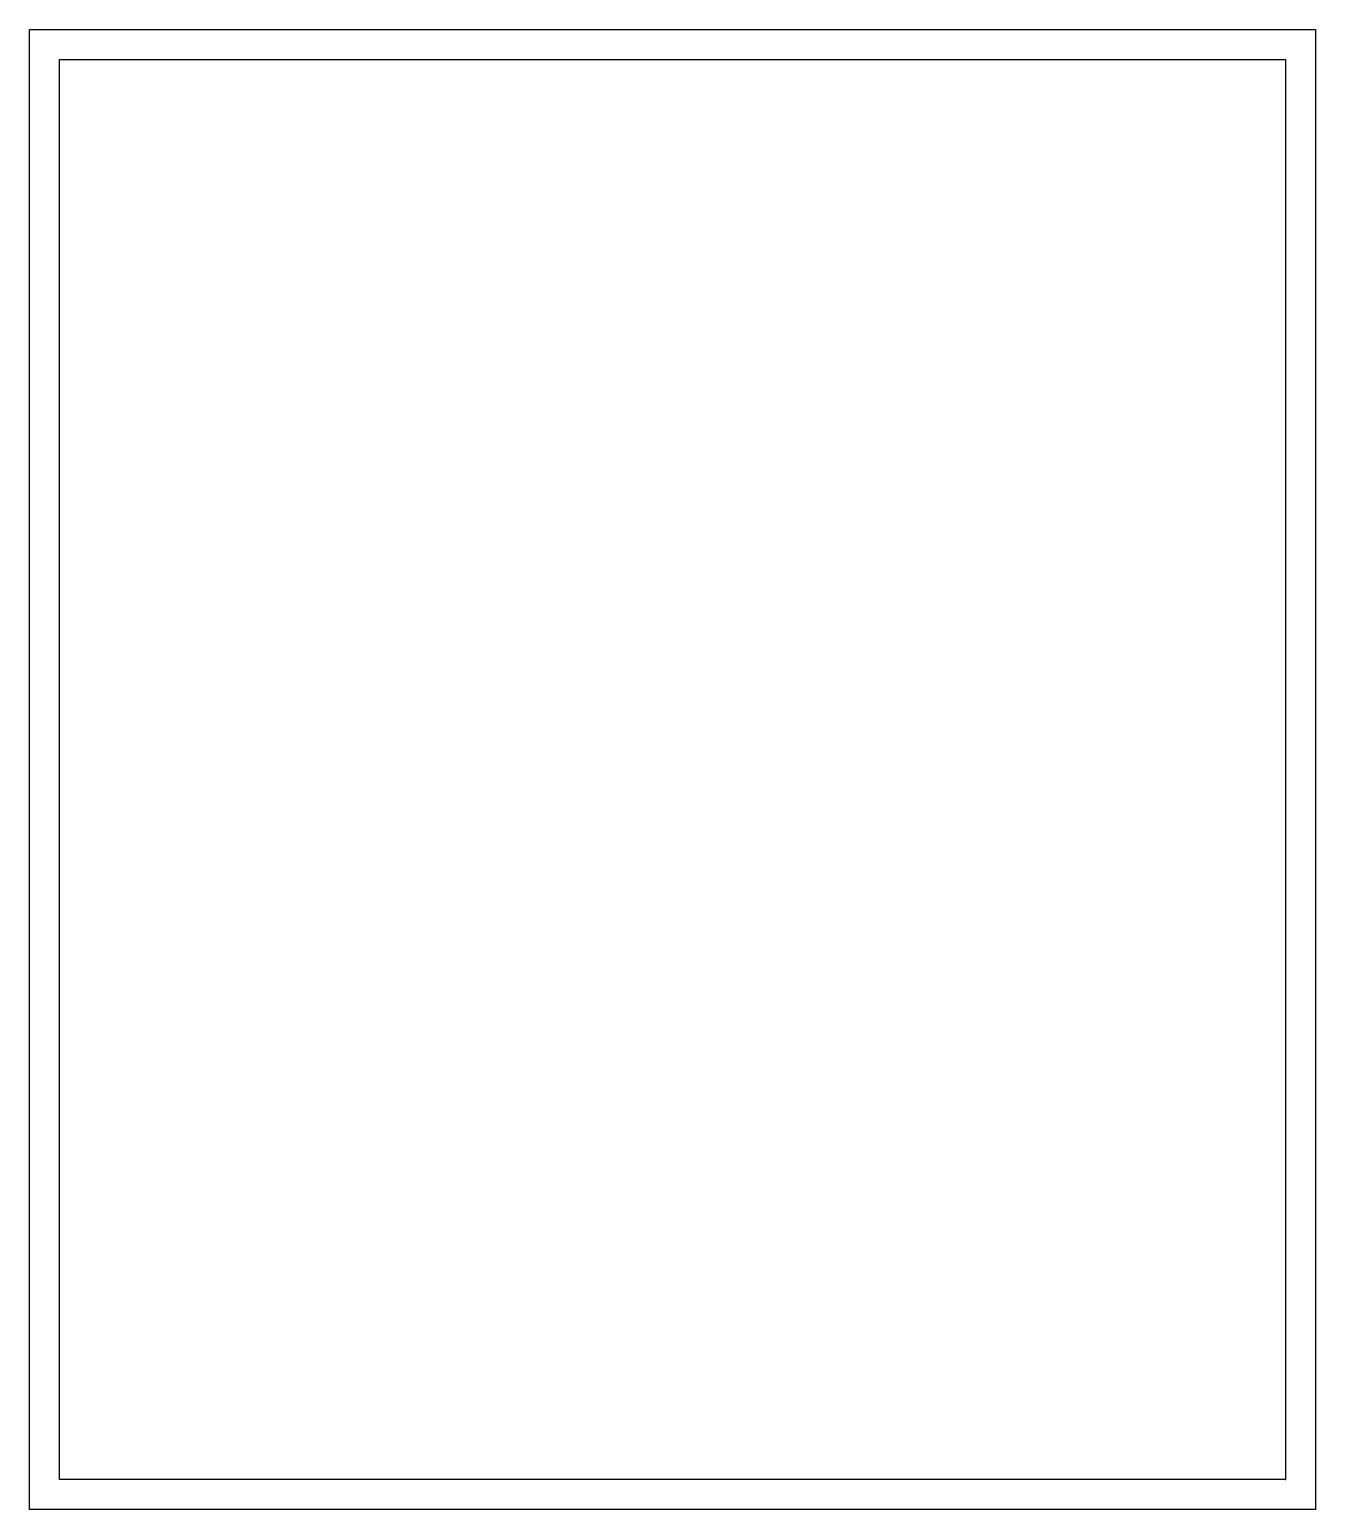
# Model space of a CAD drawing. Header units: millimetres. Extents: x -84 to 2, y -2 to 97.
import ezdxf

# ---------------------------------------------------------------- set-up
doc = ezdxf.new("R2010")
doc.units = ezdxf.units.MM
doc.layers.get('0').update_dxf_attribs({"linetype": 'CONTINUOUS'})

msp = doc.modelspace()

# ---------------------------------------------------------------- linework, layer by layer
for points in [[(-84, 97), (2, 97), (2, -2), (-84, -2)], [(0, 0), (-82, 0), (-82, 95), (0, 95)]]:
    msp.add_lwpolyline(points, close=True)
msp.add_point((0, 0))

doc.saveas('drawing.dxf')
